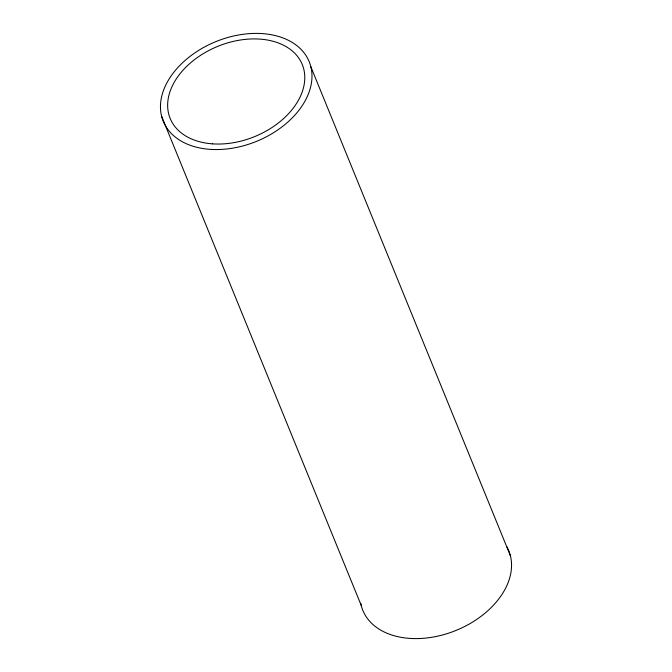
<?xml version="1.0" encoding="UTF-8"?>
<svg xmlns="http://www.w3.org/2000/svg" width="672" height="672" viewBox="0 0 672 672"><rect width="100%" height="100%" fill="white"/><g stroke="black" fill="none" stroke-linecap="round" stroke-linejoin="round"><path stroke-width="1.01" d="M310.859 66.797A78.826 53.861 -22.2 0 1 210.151 149.352A78.826 53.861 -22.2 0 1 187.631 58.288A78.826 53.861 -22.2 0 1 310.859 66.797L510.434 555.836M161.566 116.164L361.141 605.203M506.705 546.479A78.826 53.861 -22.2 0 1 454.348 631.1A78.826 53.861 -22.2 0 1 360.713 603.238M212.621 143.858A71.341 48.745 -22.2 0 0 303.769 69.132A71.341 48.745 -22.2 0 0 192.242 61.438A71.341 48.745 -22.2 0 0 212.621 143.858"/></g></svg>
